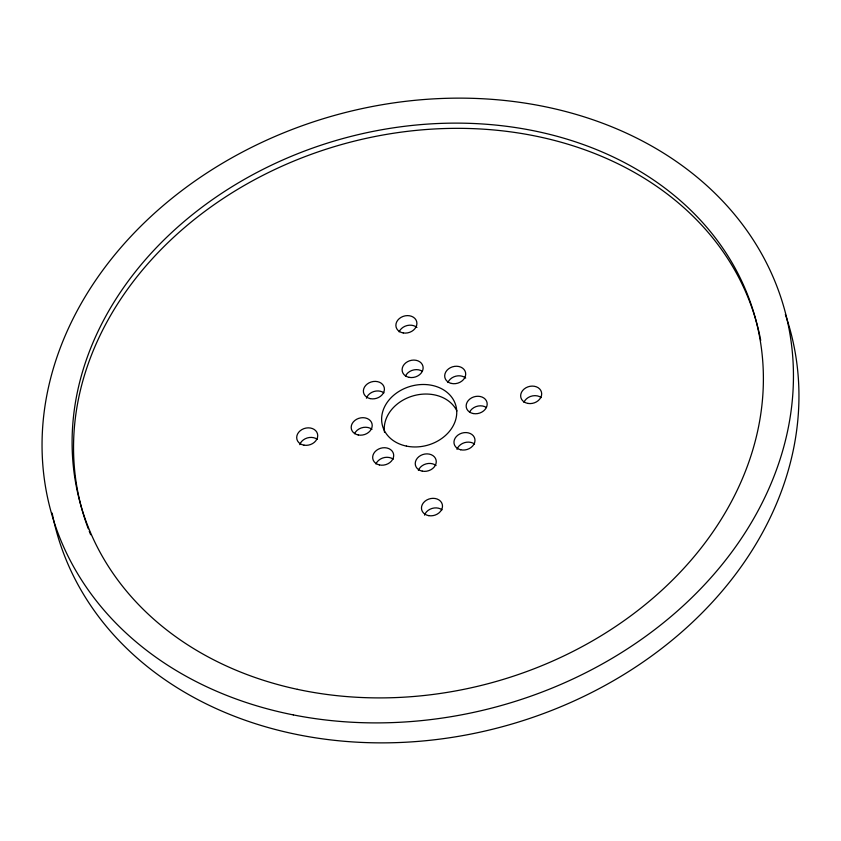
<?xml version="1.0" encoding="UTF-8"?>
<svg xmlns="http://www.w3.org/2000/svg" width="841" height="841" viewBox="0 0 841 841"><rect width="100%" height="100%" fill="white"/><g stroke="black" fill="none" stroke-linecap="round" stroke-linejoin="round"><path stroke-width="1.26" d="M760.222 337.872A349.993 282.071 -15.4 0 1 760.716 340.363M90.66 534.718A349.993 282.071 -15.4 0 1 89.241 531.186M88.326 528.821A349.993 282.071 -15.4 0 1 340.132 144.946A349.993 282.071 -15.4 0 1 759.97 336.631M384.484 432.232A38.045 30.665 -15.4 0 1 412.91 395.932A38.045 30.665 -15.4 0 1 456.915 410.965M405.467 376.085A10.649 8.589 -15.4 0 1 422.445 371.375M447.917 382.508A10.649 8.589 -15.4 0 1 465.704 378.061M469.52 412.269A10.649 8.589 -15.4 0 1 486.497 407.559M456.999 449.367A10.649 8.589 -15.4 0 1 474.545 444.027M418.376 470.413A10.649 8.589 -15.4 0 1 436.048 465.515M375.916 463.99A10.649 8.589 -15.4 0 1 393.241 459.186M354.545 433.693A10.649 8.589 -15.4 0 1 371.995 429.33M366.424 398.203A10.649 8.589 -15.4 0 1 383.959 392.852M399.139 331.869A10.649 8.589 -15.4 0 1 416.936 327.454M523.911 402.355A10.649 8.589 -15.4 0 1 541.257 397.583M424.516 515.123A10.649 8.589 -15.4 0 1 442.061 509.814M299.743 444.637A10.649 8.589 -15.4 0 1 317.288 439.328M785.357 314.429A380.426 306.597 -15.4 0 1 502.76 726.603A380.426 306.597 -15.4 0 1 52.153 513.084M406.403 446.098A38.045 30.665 -15.4 0 0 456.169 406.865A38.045 30.665 -15.4 0 0 394.976 394.208A38.045 30.665 -15.4 0 0 406.403 446.098M409.168 377.357A10.649 8.589 -15.4 0 0 422.949 366.245A10.649 8.589 -15.4 0 0 405.74 362.881A10.649 8.589 -15.4 0 0 409.168 377.357M451.428 383.443A10.649 8.589 -15.4 0 0 465.578 372.668A10.649 8.589 -15.4 0 0 448.568 368.842A10.649 8.589 -15.4 0 0 451.428 383.443M473.21 413.541A10.649 8.589 -15.4 0 0 487.002 402.429A10.649 8.589 -15.4 0 0 469.793 399.065A10.649 8.589 -15.4 0 0 473.21 413.541M460.71 449.777A10.649 8.589 -15.4 0 0 474.86 438.991A10.649 8.589 -15.4 0 0 457.851 435.165A10.649 8.589 -15.4 0 0 460.71 449.777M422.298 471.149A10.649 8.589 -15.4 0 0 436.08 460.038A10.649 8.589 -15.4 0 0 418.871 456.674A10.649 8.589 -15.4 0 0 422.298 471.149M379.417 464.926A10.649 8.589 -15.4 0 0 393.567 454.14A10.649 8.589 -15.4 0 0 376.558 450.313A10.649 8.589 -15.4 0 0 379.417 464.926M358.245 434.965A10.649 8.589 -15.4 0 0 372.037 423.853A10.649 8.589 -15.4 0 0 354.818 420.489A10.649 8.589 -15.4 0 0 358.245 434.965M370.135 398.602A10.649 8.589 -15.4 0 0 384.284 387.817A10.649 8.589 -15.4 0 0 367.265 383.99A10.649 8.589 -15.4 0 0 370.135 398.602M403.228 332.941A10.649 8.589 -15.4 0 0 416.663 321.546A10.649 8.589 -15.4 0 0 399.286 318.602A10.649 8.589 -15.4 0 0 403.228 332.941M304.032 445.173A10.649 8.589 -15.4 0 0 317.478 433.777A10.649 8.589 -15.4 0 0 300.1 430.834A10.649 8.589 -15.4 0 0 304.032 445.173M428.805 515.659A10.649 8.589 -15.4 0 0 442.25 504.264A10.649 8.589 -15.4 0 0 424.873 501.32A10.649 8.589 -15.4 0 0 428.805 515.659M528.001 403.428A10.649 8.589 -15.4 0 0 541.436 392.032A10.649 8.589 -15.4 0 0 524.059 389.089A10.649 8.589 -15.4 0 0 528.001 403.428M293.32 714.903A380.426 306.597 -15.4 0 0 786.966 319.117A380.426 306.597 -15.4 0 0 172.962 197.519A380.426 306.597 -15.4 0 0 293.32 714.903M297.388 689.336A349.993 282.071 -15.4 0 0 758.529 331.428A349.993 282.071 -15.4 0 0 197.33 210.776A349.993 282.071 -15.4 0 0 297.388 689.336"/></g></svg>
